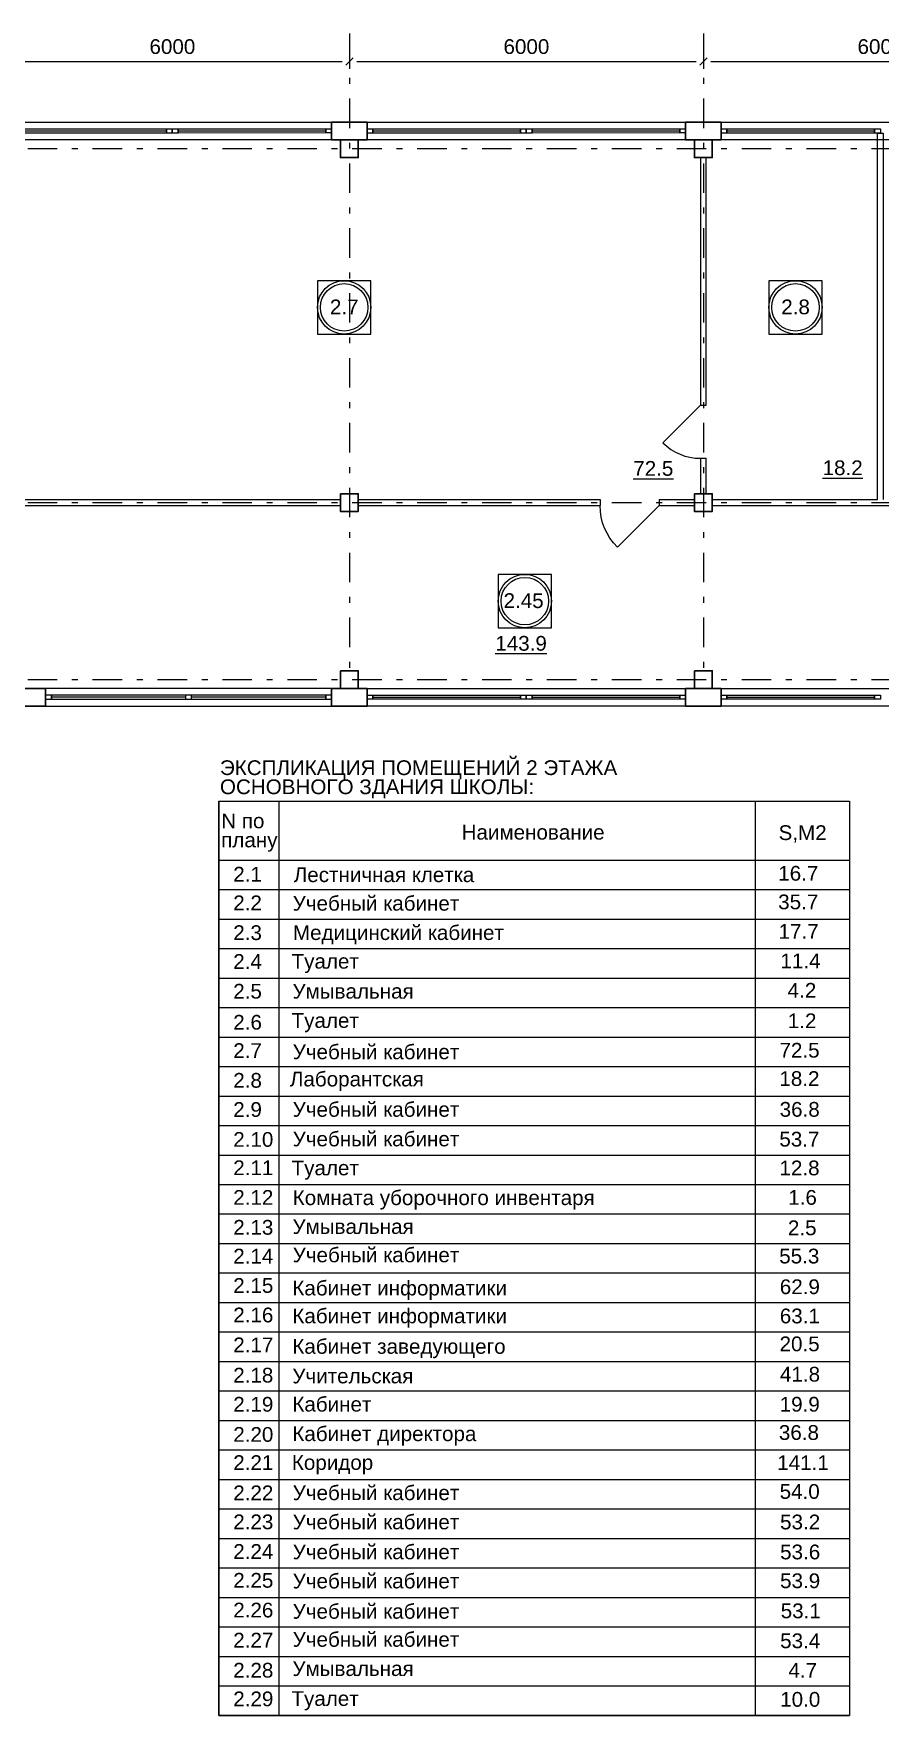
# Model space of a CAD drawing. Header units: metres. Extents: x -5 to 574, y -5 to 79.
# Drawn here: x 420.3 to 434.65, y 29.07 to 57.58 of the extents above; entities that cross this region are included whole.
import ezdxf
from ezdxf.enums import TextEntityAlignment as Align

# ---------------------------------------------------------------- set-up
doc = ezdxf.new("R2010")
doc.units = ezdxf.units.M
doc.header["$MEASUREMENT"] = 0
doc.linetypes.add('( Dashdot )', pattern=[1.001, 0.5, -0.25, 0.001, -0.25])
doc.layers.get('DEFPOINTS').update_dxf_attribs({"lineweight": 0})
doc.layers.add('YOLO_TABLE', color=1, linetype='Continuous')
doc.styles.add('Standard_0', font='arial.ttf')
doc.styles.add('Style-Arial', font='arial.ttf')
doc.dimstyles.get("Standard").update_dxf_attribs({"dimtxt": 0.00018, "dimasz": 0.00018, "dimexe": 0.0002, "dimexo": 0.0625, "dimgap": 9e-05, "dimtad": 0, "dimtih": 1, "dimtoh": 1, "dimdec": 4, "dimlfac": 1000, "dimzin": 0, "dimdsep": 46, "dimtxsty": 'Standard_0', "dimcen": 9e-05, "dimadec": 0, "dimazin": 0, "dimtfac": 1, "dimtdec": 4, "dimtofl": 0, "dimtmove": 0, "dimatfit": 0, "dimfxl": 0.01, "dimfxlon": 1, "dimtolj": 1, "dimtzin": 0, "dimarcsym": 0})

# ---------------------------------------------------------------- blocks, each defined once
blk = doc.blocks.new('_Oblique-1')
at = {"color": 0, "linetype": 'ByBlock', "lineweight": -2}
blk.add_line((0.5, 0.5), (-0.5, -0.5), dxfattribs=at)
blk = doc.blocks.new('*D489')
at = {"color": 0, "linetype": 'Continuous', "lineweight": -2, "transparency": 16777216}
for p, q in [((419.651, 57.204), (419.651, 56.98)), ((419.776, 57.105), (425.526, 57.105)), ((425.651, 57.204), (425.651, 56.98))]:
    blk.add_line(p, q, dxfattribs=at)
at = {"layer": 'DEFPOINTS', "color": 0, "linetype": 'Continuous', "lineweight": 0, "transparency": 16777216}
for p in [(419.651, 57.329), (425.651, 57.329), (425.651, 57.105)]:
    blk.add_point(p, dxfattribs=at)
at = {"color": 0, "linetype": 'Continuous', "lineweight": -2, "transparency": 16777216, "xscale": 0.125, "yscale": 0.125, "zscale": 0.125, "rotation": 180}
blk.add_blockref('_Oblique-1', (419.651, 57.105), dxfattribs=at)
at = {"color": 0, "linetype": 'Continuous', "lineweight": -2, "transparency": 16777216, "xscale": 0.125, "yscale": 0.125, "zscale": 0.125}
blk.add_blockref('_Oblique-1', (425.651, 57.105), dxfattribs=at)
at = {"color": 0, "linetype": 'Continuous', "lineweight": 0, "transparency": 16777216, "insert": (422.651, 57.358), "char_height": 0.25, "attachment_point": 5, "style": 'Style-Arial'}
blk.add_mtext('\\A1;6000', dxfattribs=at)
blk = doc.blocks.new('*D490')
at = {"color": 0, "linetype": 'Continuous', "lineweight": -2, "transparency": 16777216}
for p, q in [((431.651, 57.454), (431.651, 56.98)), ((425.651, 57.204), (425.651, 56.98)), ((425.776, 57.105), (431.526, 57.105))]:
    blk.add_line(p, q, dxfattribs=at)
at = {"layer": 'DEFPOINTS', "color": 0, "linetype": 'Continuous', "lineweight": 0, "transparency": 16777216}
for p in [(425.651, 57.329), (431.651, 57.579), (431.651, 57.105)]:
    blk.add_point(p, dxfattribs=at)
at = {"color": 0, "linetype": 'Continuous', "lineweight": -2, "transparency": 16777216, "xscale": 0.125, "yscale": 0.125, "zscale": 0.125, "rotation": 180}
blk.add_blockref('_Oblique-1', (425.651, 57.105), dxfattribs=at)
at = {"color": 0, "linetype": 'Continuous', "lineweight": -2, "transparency": 16777216, "xscale": 0.125, "yscale": 0.125, "zscale": 0.125}
blk.add_blockref('_Oblique-1', (431.651, 57.105), dxfattribs=at)
at = {"color": 0, "linetype": 'Continuous', "lineweight": 0, "transparency": 16777216, "insert": (428.651, 57.358), "char_height": 0.25, "attachment_point": 5, "style": 'Style-Arial'}
blk.add_mtext('\\A1;6000', dxfattribs=at)
blk = doc.blocks.new('*D491')
at = {"color": 0, "linetype": 'Continuous', "lineweight": -2, "transparency": 16777216}
for p, q in [((431.651, 57.454), (431.651, 56.98)), ((437.651, 57.454), (437.651, 56.98)), ((431.776, 57.105), (437.526, 57.105))]:
    blk.add_line(p, q, dxfattribs=at)
at = {"layer": 'DEFPOINTS', "color": 0, "linetype": 'Continuous', "lineweight": 0, "transparency": 16777216}
for p in [(431.651, 57.579), (437.651, 57.579), (437.651, 57.105)]:
    blk.add_point(p, dxfattribs=at)
at = {"color": 0, "linetype": 'Continuous', "lineweight": -2, "transparency": 16777216, "xscale": 0.125, "yscale": 0.125, "zscale": 0.125, "rotation": 180}
blk.add_blockref('_Oblique-1', (431.651, 57.105), dxfattribs=at)
at = {"color": 0, "linetype": 'Continuous', "lineweight": -2, "transparency": 16777216, "xscale": 0.125, "yscale": 0.125, "zscale": 0.125}
blk.add_blockref('_Oblique-1', (437.651, 57.105), dxfattribs=at)
at = {"color": 0, "linetype": 'Continuous', "lineweight": 0, "transparency": 16777216, "insert": (434.651, 57.358), "char_height": 0.25, "attachment_point": 5, "style": 'Style-Arial'}
blk.add_mtext('\\A1;6000', dxfattribs=at)

msp = doc.modelspace()

# ---------------------------------------------------------------- linework, layer by layer
at = {"color": 1, "linetype": '( Dashdot )'}
for p, q in [((425.65116152, 57.57893372), (425.65116152, 46.62893372)), ((431.65116152, 57.57893372), (431.65116152, 46.62893372)), ((392.69957361, 55.62893372), (464.59957361, 55.62893372)), ((392.69957361, 49.62893372), (464.59957361, 49.62893372))]:
    msp.add_line(p, q, dxfattribs=at)
at = {"color": 7, "linetype": 'Continuous', "lineweight": 0}
for p, q in [((420.04957361, 55.92893372), (422.54957361, 55.92893372)), ((422.74957361, 55.92893372), (425.24954289, 55.93112823)), ((426.04957361, 55.92893372), (428.54957361, 55.92893372)), ((428.74957361, 55.92893372), (431.24954289, 55.93112823)), ((432.04957361, 55.92893372), (434.54957361, 55.92893372)), ((426.04957361, 46.32893372), (428.54957361, 46.32893372)), ((428.74957361, 46.32893372), (431.24954289, 46.33112823)), ((432.04957361, 46.32893372), (434.54957361, 46.32893372)), ((423.44040066, 43.06783089), (434.12630591, 43.06783089)), ((423.44040066, 42.56783089), (434.12630591, 42.56783089)), ((423.44040066, 42.06783089), (434.12630591, 42.06783089)), ((423.44040066, 41.56783089), (434.12630591, 41.56783089)), ((423.44040066, 41.06783089), (434.12630591, 41.06783089)), ((423.44040066, 40.56783089), (434.12630591, 40.56783089)), ((423.44040066, 40.06783089), (434.12630591, 40.06783089)), ((423.44040066, 39.56783089), (434.12630591, 39.56783089)), ((423.44040066, 39.06783089), (434.12630591, 39.06783089)), ((423.44040066, 38.56783089), (434.12630591, 38.56783089)), ((423.44040066, 38.06783089), (434.12630591, 38.06783089)), ((423.44040066, 37.56783089), (434.12630591, 37.56783089)), ((423.44040066, 37.06783089), (434.12630591, 37.06783089)), ((423.44040066, 36.56783089), (434.12630591, 36.56783089)), ((423.44040066, 36.06783089), (434.12630591, 36.06783089)), ((423.44040066, 35.56783089), (434.12630591, 35.56783089)), ((423.44040066, 35.06783089), (434.12630591, 35.06783089)), ((423.44040066, 34.56783089), (434.12630591, 34.56783089)), ((423.44040066, 34.06783089), (434.12630591, 34.06783089)), ((423.44040066, 33.56783089), (434.12630591, 33.56783089)), ((423.44040066, 33.06783089), (434.12630591, 33.06783089)), ((423.44040066, 32.56783089), (434.12630591, 32.56783089)), ((423.44040066, 32.06783089), (434.12630591, 32.06783089)), ((423.44040066, 31.56783089), (434.12630591, 31.56783089)), ((423.44040066, 31.06783089), (434.12630591, 31.06783089)), ((423.44040066, 30.56783089), (434.12630591, 30.56783089)), ((423.44040066, 30.06783089), (434.12630591, 30.06783089)), ((423.44040066, 29.56783089), (434.12630591, 29.56783089)), ((423.44040066, 29.56783089), (434.12630591, 29.56783089))]:
    msp.add_line(p, q, dxfattribs=at)
at = {"color": 7, "linetype": 'Continuous', "lineweight": 13}
for p, q in [((431.59957361, 51.27893372), (430.96317751, 50.64253762)), ((431.59957361, 51.27893372), (431.69957361, 51.27893372)), ((431.59957361, 50.37893372), (431.69957361, 50.37893372)), ((419.79957361, 49.67893372), (425.49957361, 49.67893372)), ((425.79957361, 49.67893372), (429.89957361, 49.67893372)), ((429.89957361, 49.67893372), (429.89957361, 49.57893372)), ((430.89957361, 49.67893372), (431.49957361, 49.67893372)), ((430.89957361, 49.67893372), (430.89957361, 49.57893372)), ((431.79957361, 49.67893372), (432.39957361, 49.67893372)), ((432.39957361, 49.67893372), (434.59957361, 49.67893372)), ((419.79957361, 49.57893372), (425.49957361, 49.57893372)), ((425.79957361, 49.57893372), (429.89957361, 49.57893372)), ((430.89957361, 49.57893372), (431.49957361, 49.57893372)), ((431.79957361, 49.57893372), (432.39957361, 49.57893372)), ((432.39957361, 49.57893372), (437.49957361, 49.57893372)), ((423.44040066, 44.56783089), (434.12630591, 44.56783089)), ((423.44040066, 44.56783089), (423.44040066, 29.06783089)), ((424.45386569, 44.56783089), (424.45386569, 43.56783089)), ((432.52732225, 44.56783089), (432.52732225, 43.56783089)), ((434.12630591, 44.56783089), (434.12630591, 29.06783089)), ((423.44040066, 43.56783089), (434.12630591, 43.56783089)), ((424.45386569, 43.56783089), (424.45386569, 29.06783089)), ((432.52732225, 43.56783089), (432.52732225, 29.06783089)), ((423.44040066, 29.06783089), (434.12630591, 29.06783089))]:
    msp.add_line(p, q, dxfattribs=at)
at = {"color": 7, "lineweight": 13, "extrusion": (0, 0, -1)}
msp.add_line((430.89957361, 49.57893372), (430.19246683, 48.87182694), dxfattribs=at)
at = {"color": 1, "linetype": '( Dashdot )', "lineweight": 0}
msp.add_line((392.69957361, 46.62893372), (464.59957361, 46.62893372), dxfattribs=at)
at = {"color": 7, "linetype": 'Continuous', "lineweight": 30}
for p in [(420.49957361, 46.47893372), (420.09957361, 46.17893372)]:
    msp.add_line(p, (420.49957361, 46.17893372), dxfattribs=at)
at = {"color": 7, "linetype": 'Continuous', "lineweight": 0, "extrusion": (0, 0, -1)}
for p, q in [((422.87457361, 46.32893372), (420.59957361, 46.32893372)), ((425.24957361, 46.32893372), (422.97457361, 46.32893372))]:
    msp.add_line(p, q, dxfattribs=at)
at = {"color": 7, "linetype": 'Continuous', "lineweight": 0, "flags": 128}
for points in [[(425.34957361, 55.77893372), (419.94957361, 55.77893372), (419.94957361, 56.07893372), (425.34957361, 56.07893372), (425.34957361, 55.77893372)], [(422.54957361, 55.89393372), (420.04957361, 55.89393372), (420.04957361, 55.96393372), (422.54957361, 55.96393372), (422.54957361, 55.89393372)], [(425.24957361, 55.89612826), (422.74957361, 55.89393372), (422.74951216, 55.96393366), (425.24951216, 55.9661282), (425.24957361, 55.89612826)], [(431.34957361, 55.77893372), (425.94957361, 55.77893372), (425.94957361, 56.07893372), (431.34957361, 56.07893372), (431.34957361, 55.77893372)], [(428.54957361, 55.89393372), (426.04957361, 55.89393372), (426.04957361, 55.96393372), (428.54957361, 55.96393372), (428.54957361, 55.89393372)], [(431.24957361, 55.89612826), (428.74957361, 55.89393372), (428.74951216, 55.96393366), (431.24951216, 55.9661282), (431.24957361, 55.89612826)], [(437.34957361, 55.77893372), (431.94957361, 55.77893372), (431.94957361, 56.07893372), (437.34957361, 56.07893372), (437.34957361, 55.77893372)], [(434.54957361, 55.89393372), (432.04957361, 55.89393372), (432.04957361, 55.96393372), (434.54957361, 55.96393372), (434.54957361, 55.89393372)], [(431.34957361, 46.17893372), (425.94957361, 46.17893372), (425.94957361, 46.47893372), (431.34957361, 46.47893372), (431.34957361, 46.17893372)], [(437.34957361, 46.17893372), (431.94957361, 46.17893372), (431.94957361, 46.47893372), (437.34957361, 46.47893372), (437.34957361, 46.17893372)], [(428.54957361, 46.29393372), (426.04957361, 46.29393372), (426.04957361, 46.36393372), (428.54957361, 46.36393372), (428.54957361, 46.29393372)], [(431.24957361, 46.29612826), (428.74957361, 46.29393372), (428.74951216, 46.36393366), (431.24951216, 46.3661282), (431.24957361, 46.29612826)], [(434.54957361, 46.29393372), (432.04957361, 46.29393372), (432.04957361, 46.36393372), (434.54957361, 46.36393372), (434.54957361, 46.29393372)]]:
    msp.add_lwpolyline(points, close=True, dxfattribs=at)
at = {"color": 7, "linetype": 'Continuous', "lineweight": 13, "flags": 128}
for points in [[(422.64957361, 55.89393372), (422.54957361, 55.89393372), (422.54957361, 55.96393372), (422.64957361, 55.96393372), (422.64957361, 55.89393372)], [(422.74957361, 55.89393372), (422.64957361, 55.89393372), (422.64957361, 55.96393372), (422.74957361, 55.96393372), (422.74957361, 55.89393372)], [(425.34957361, 55.89612826), (425.24957361, 55.89612826), (425.24957361, 55.96612826), (425.34957361, 55.96612826), (425.34957361, 55.89612826)], [(426.04957361, 55.89393372), (425.94957361, 55.89393372), (425.94957361, 55.96393372), (426.04957361, 55.96393372), (426.04957361, 55.89393372)], [(428.64957361, 55.89393372), (428.54957361, 55.89393372), (428.54957361, 55.96393372), (428.64957361, 55.96393372), (428.64957361, 55.89393372)], [(428.74957361, 55.89393372), (428.64957361, 55.89393372), (428.64957361, 55.96393372), (428.74957361, 55.96393372), (428.74957361, 55.89393372)], [(431.34957361, 55.89612826), (431.24957361, 55.89612826), (431.24957361, 55.96612826), (431.34957361, 55.96612826), (431.34957361, 55.89612826)], [(432.04957361, 55.89393372), (431.94957361, 55.89393372), (431.94957361, 55.96393372), (432.04957361, 55.96393372), (432.04957361, 55.89393372)], [(434.64957361, 55.89393372), (434.54957361, 55.89393372), (434.54957361, 55.96393372), (434.64957361, 55.96393372), (434.64957361, 55.89393372)], [(426.04957361, 46.29393372), (425.94957361, 46.29393372), (425.94957361, 46.36393372), (426.04957361, 46.36393372), (426.04957361, 46.29393372)], [(428.64957361, 46.29393372), (428.54957361, 46.29393372), (428.54957361, 46.36393372), (428.64957361, 46.36393372), (428.64957361, 46.29393372)], [(428.74957361, 46.29393372), (428.64957361, 46.29393372), (428.64957361, 46.36393372), (428.74957361, 46.36393372), (428.74957361, 46.29393372)], [(431.34957361, 46.29612826), (431.24957361, 46.29612826), (431.24957361, 46.36612826), (431.34957361, 46.36612826), (431.34957361, 46.29612826)], [(432.04957361, 46.29393372), (431.94957361, 46.29393372), (431.94957361, 46.36393372), (432.04957361, 46.36393372), (432.04957361, 46.29393372)], [(434.64957361, 46.29393372), (434.54957361, 46.29393372), (434.54957361, 46.36393372), (434.64957361, 46.36393372), (434.64957361, 46.29393372)]]:
    msp.add_lwpolyline(points, close=True, dxfattribs=at)
at = {"color": 7, "linetype": 'Continuous', "lineweight": 30, "flags": 128}
for points in [[(425.94957361, 55.77893372), (425.34957361, 55.77893372), (425.34957361, 56.07893372), (425.94957361, 56.07893372), (425.94957361, 55.77893372)], [(431.94957361, 55.77893372), (431.34957361, 55.77893372), (431.34957361, 56.07893372), (431.94957361, 56.07893372), (431.94957361, 55.77893372)], [(425.49957361, 55.77893372), (425.49957361, 55.47893372), (425.79957361, 55.47893372), (425.79957361, 55.77893372), (425.49957361, 55.77893372)], [(431.49957361, 55.77893372), (431.49957361, 55.47893372), (431.79957361, 55.47893372), (431.79957361, 55.77893372), (431.49957361, 55.77893372)], [(425.49957361, 49.77893372), (425.49957361, 49.47893372), (425.79957361, 49.47893372), (425.79957361, 49.77893372), (425.49957361, 49.77893372)], [(431.49957361, 49.77893372), (431.49957361, 49.47893372), (431.79957361, 49.47893372), (431.79957361, 49.77893372), (431.49957361, 49.77893372)], [(425.49957361, 46.77893372), (425.49957361, 46.47893372), (425.79957361, 46.47893372), (425.79957361, 46.77893372), (425.49957361, 46.77893372)], [(431.49957361, 46.77893372), (431.49957361, 46.47893372), (431.79957361, 46.47893372), (431.79957361, 46.77893372), (431.49957361, 46.77893372)], [(425.94957361, 46.17893372), (425.34957361, 46.17893372), (425.34957361, 46.47893372), (425.94957361, 46.47893372), (425.94957361, 46.17893372)], [(431.94957361, 46.17893372), (431.34957361, 46.17893372), (431.34957361, 46.47893372), (431.94957361, 46.47893372), (431.94957361, 46.17893372)]]:
    msp.add_lwpolyline(points, close=True, dxfattribs=at)
at = {"color": 7, "linetype": 'Continuous', "lineweight": 13, "flags": 128}
for points in [[(434.59957361, 49.67893372), (434.59957361, 55.89393372), (434.69957361, 55.89393372), (434.69957361, 49.67893372)], [(431.69957361, 51.27893372), (431.69957361, 55.47893372), (431.59957361, 55.47893372), (431.59957361, 51.27893372)], [(431.59957361, 50.37893372), (431.59957361, 49.77893372), (431.69957361, 49.77893372), (431.69957361, 50.37893372)]]:
    msp.add_lwpolyline(points, dxfattribs=at)
at = {"color": 7, "linetype": 'Continuous', "lineweight": 30, "flags": 128}
msp.add_lwpolyline([(419.79957361, 45.77893372), (419.79957361, 46.47893372), (420.49957361, 46.47893372)], dxfattribs=at)
at = {"color": 7, "linetype": 'Continuous', "lineweight": 0, "extrusion": (0, 0, -1), "flags": 128}
for points in [[(-420.49957361, 46.17893372), (-425.34957361, 46.17893372), (-425.34957361, 46.47893372), (-420.49957361, 46.47893372), (-420.49957361, 46.17893372)], [(-420.59957361, 46.29393372), (-425.24957361, 46.29393372), (-425.24957361, 46.36393372), (-420.59957361, 46.36393372), (-420.59957361, 46.29393372)]]:
    msp.add_lwpolyline(points, close=True, dxfattribs=at)
at = {"color": 7, "linetype": 'Continuous', "lineweight": 13, "extrusion": (0, 0, -1), "flags": 128}
for points in [[(-420.49957361, 46.29393372), (-420.59957361, 46.29393372), (-420.59957361, 46.36393372), (-420.49957361, 46.36393372), (-420.49957361, 46.29393372)], [(-422.87457361, 46.29393372), (-422.97457361, 46.29393372), (-422.97457361, 46.36393372), (-422.87457361, 46.36393372), (-422.87457361, 46.29393372)], [(-425.24957361, 46.29393372), (-425.34957361, 46.29393372), (-425.34957361, 46.36393372), (-425.24957361, 46.36393372), (-425.24957361, 46.29393372)]]:
    msp.add_lwpolyline(points, close=True, dxfattribs=at)
at = {"color": 7, "linetype": 'Continuous', "lineweight": 13}
for centre, radius in [((425.56256053, 52.9384261), 0.45201344), ((425.56256053, 52.9384261), 0.40201344), ((433.21139881, 52.9384261), 0.45201344), ((433.21139881, 52.9384261), 0.40201344), ((428.62433543, 47.95833651), 0.45201344), ((428.62433543, 47.95833651), 0.40201344)]:
    msp.add_circle(centre, radius, dxfattribs=at)
at = {"color": 7, "linetype": 'Continuous', "lineweight": 0}
msp.add_arc((431.59957361, 51.27893372), 0.9, 225, 270, dxfattribs=at)
at = {"color": 7, "lineweight": 0, "extrusion": (0, 0, -1)}
msp.add_arc((-430.89957361, 49.57893372), 1, 315, 360, dxfattribs=at)
at = {"layer": 'YOLO_TABLE'}
for points in [[(425.11054709, 52.48641266), (426.01457397, 52.48641266), (426.01457397, 53.39043954), (425.11054709, 53.39043954)], [(432.75938537, 52.48641266), (433.66341225, 52.48641266), (433.66341225, 53.39043954), (432.75938537, 53.39043954)], [(428.17232199, 47.50632307), (429.07634887, 47.50632307), (429.07634887, 48.41034995), (428.17232199, 48.41034995)], [(423.44040066, 44.56783089), (434.12630591, 44.56783089), (434.12630591, 29.06783089), (423.44040066, 29.06783089)]]:
    msp.add_lwpolyline(points, close=True, dxfattribs=at)

# ---------------------------------------------------------------- texts
at = {"color": 7, "linetype": 'Continuous', "lineweight": 13, "style": 'Style-Arial'}
for s, p in [('2.7', (425.32100573, 53.07117574)), ('2.8', (432.96984401, 53.07117574)), ('%%u72.5%%U', (430.46167919, 50.33297931)), ('%%u18.2%%U', (433.67079597, 50.34393802)), ('2.45', (428.26365705, 48.09108615)), ('%%u143.9%%U', (428.12345705, 47.36758201)), ('16.7', (432.9190541, 43.4688646)), ('35.7', (432.91822538, 42.98400646)), ('17.7', (432.92474134, 42.48356668)), ('11.4', (432.95588249, 41.9837763)), ('4.2', (433.07801804, 41.48428185)), ('1.2', (433.08104977, 40.96832055)), ('72.5', (432.94029072, 40.46882611)), ('18.2', (432.93817642, 39.98852304)), ('36.8', (432.94283194, 39.46658026)), ('53.7', (432.93747228, 38.96131817)), ('12.8', (432.93995608, 38.47359563)), ('1.6', (433.08835491, 37.97409909)), ('2.5', (433.0832601, 37.4581812)), ('55.3', (432.93549636, 36.9794884)), ('62.9', (432.94551427, 36.45923116)), ('63.1', (432.94515559, 35.96396982)), ('20.5', (432.94134087, 35.49078374)), ('41.8', (432.94833785, 34.97670717)), ('19.9', (432.94360344, 34.46766997)), ('36.8', (432.92961461, 33.98802977)), ('141.1', (432.9018438, 33.47616034)), ('54.0', (432.94265585, 32.9885305)), ('53.2', (432.95014776, 32.47148604)), ('53.6', (432.95091746, 31.96316011)), ('53.9', (432.95034963, 31.47455703)), ('53.1', (432.96047221, 30.96442831)), ('53.4', (432.95163616, 30.45675637)), ('4.7', (433.09223103, 29.95697261)), ('10.0', (432.95203298, 29.46425792))]:
    msp.add_text(s, height=0.25, dxfattribs=at).set_placement(p, align=Align.TOP_LEFT)
at = {"color": 7, "linetype": 'Continuous', "lineweight": 0, "style": 'Style-Arial'}
for s, p in [('2.1', (423.68242729, 43.45332244)), ('Лестничная клетка', (424.70778438, 43.44448506)), ('2.2', (423.68242729, 42.96778397)), ('2.3', (423.68242729, 42.46228341)), ('2.4', (423.68242729, 41.97371032)), ('2.5', (423.68242729, 41.46920549)), ('2.6', (423.68242729, 40.94345836)), ('2.7', (423.68242729, 40.46285113)), ('2.8', (423.68242729, 39.95834631)), ('2.9', (423.68242729, 39.46446264)), ('2.10', (423.68242729, 38.9566387)), ('2.11', (423.68242729, 38.47660047)), ('2.12', (423.68242729, 37.97361295)), ('2.13', (423.68242729, 37.46683217)), ('2.14', (423.68242729, 36.97844874)), ('2.15', (423.68242729, 36.4807718)), ('2.16', (423.68242729, 35.98062923)), ('2.17', (423.68242729, 35.47384845)), ('2.18', (423.68242729, 34.96042944)), ('2.19', (423.68242729, 34.46654577)), ('2.20', (423.68242729, 33.95540273)), ('2.21', (423.68242729, 33.47801978)), ('2.22', (423.68242729, 32.96516976)), ('2.23', (423.68242729, 32.47356205)), ('2.24', (423.68242729, 31.97095386)), ('2.25', (423.68242729, 31.48238077)), ('2.26', (423.68242729, 30.97787595)), ('2.27', (423.68242729, 30.46806055)), ('2.28', (423.68242729, 29.95824515)), ('2.29', (423.68242729, 29.47232734))]:
    msp.add_text(s, height=0.25, dxfattribs=at).set_placement(p, align=Align.TOP_LEFT)
at = {"color": 7, "lineweight": 13, "style": 'Style-Arial'}
for s, p in [('Учебный кабинет', (424.69019615, 42.96035281)), ('Медицинский кабинет', (424.69416814, 42.46305623)), ('Туалет', (424.67117154, 41.97736704)), ('Умывальная', (424.68659741, 41.4691686)), ('Туалет', (424.67117154, 40.97366797)), ('Учебный кабинет', (424.69019615, 40.44215763)), ('Лаборантская', (424.64235568, 39.98078021)), ('Учебный кабинет', (424.69019615, 39.46600864)), ('Учебный кабинет', (424.69019615, 38.96491883)), ('Туалет', (424.67117154, 38.4737138)), ('Комната уборочного инвентаря', (424.69012681, 37.96877406)), ('Умывальная', (424.68659741, 37.47992947)), ('Учебный кабинет', (424.69019615, 36.99960553)), ('Кабинет информатики', (424.68424099, 36.43712399)), ('Кабинет информатики', (424.68424099, 35.96509896)), ('Кабинет заведующего', (424.68424099, 35.44791694)), ('Учительская', (424.68424099, 34.94682713)), ('Кабинет', (424.68424099, 34.46851412)), ('Кабинет директора', (424.68424099, 33.96742431)), ('Коридор', (424.67566585, 33.48023087)), ('Учебный кабинет', (424.69019615, 32.96658498)), ('Учебный кабинет', (424.69019615, 32.47200282)), ('Учебный кабинет', (424.69019615, 31.96440535)), ('Учебный кабинет', (424.69019615, 31.47022992)), ('Учебный кабинет', (424.69019615, 30.95612479)), ('Учебный кабинет', (424.69019615, 30.48106562)), ('Умывальная', (424.68589795, 29.98540673)), ('Туалет', (424.66851285, 29.47796115))]:
    msp.add_text(s, height=0.25, dxfattribs=at).set_placement(p, align=Align.TOP_LEFT)
at = {"color": 7, "linetype": 'Continuous', "lineweight": 13, "char_height": 0.25, "style": 'Style-Arial'}
for s, insert, attachment_point, line_spacing_factor in [('ЭКСПЛИКАЦИЯ ПОМЕЩЕНИЙ 2 ЭТАЖА\\PОСНОВНОГО ЗДАНИЯ ШКОЛЫ:', (423.45695442, 45.2591705), 1, 0.776524), ('N по \\Pплану', (423.47833465, 44.03291957), 4, 0.776524), ('Наименование', (427.55220996, 44.038756), 4, 0.6)]:
    msp.add_mtext(s, dxfattribs=dict(at, insert=insert, attachment_point=attachment_point, line_spacing_factor=line_spacing_factor))
at = {"color": 7, "linetype": 'Continuous', "lineweight": 0, "insert": (433.33219945, 44.15775446), "char_height": 0.25, "attachment_point": 2, "line_spacing_factor": 0.6, "style": 'Style-Arial'}
msp.add_mtext('S,М2', dxfattribs=at)

# ---------------------------------------------------------------- dimensions: what is measured, and where the dimension line sits
at = {"color": 5, "linetype": 'Continuous', "lineweight": 0}
for base, p1, p2, picture, middle in [((425.65116152, 57.10495998), (419.65116152, 57.32893372), (425.65116152, 57.32893372), '*D489', (422.65116152, 57.35760323)), ((431.65116152, 57.10495998), (425.65116152, 57.32893372), (431.65116152, 57.57893372), '*D490', (428.65116152, 57.35760323)), ((437.65116152, 57.10495998), (431.65116152, 57.57893372), (437.65116152, 57.57893372), '*D491', (434.65116152, 57.35760323))]:
    dim = msp.add_linear_dim(base=base, p1=p1, p2=p2, dimstyle='Standard', override={"dimtxt": 0.25, "dimasz": 0.125, "dimexe": 0.125, "dimexo": 0.125, "dimgap": 0.125, "dimtad": 1, "dimtih": 0, "dimtoh": 0, "dimzin": 11, "dimtxsty": 'Style-Arial', "dimblk": '_Oblique-1', "dimfxlon": 0, "dimfrac": 2, "dimtzin": 11}, dxfattribs=at)
    dim.commit()
    dim.dimension.update_dxf_attribs({"geometry": picture, "text_midpoint": middle})

doc.saveas('drawing.dxf')
